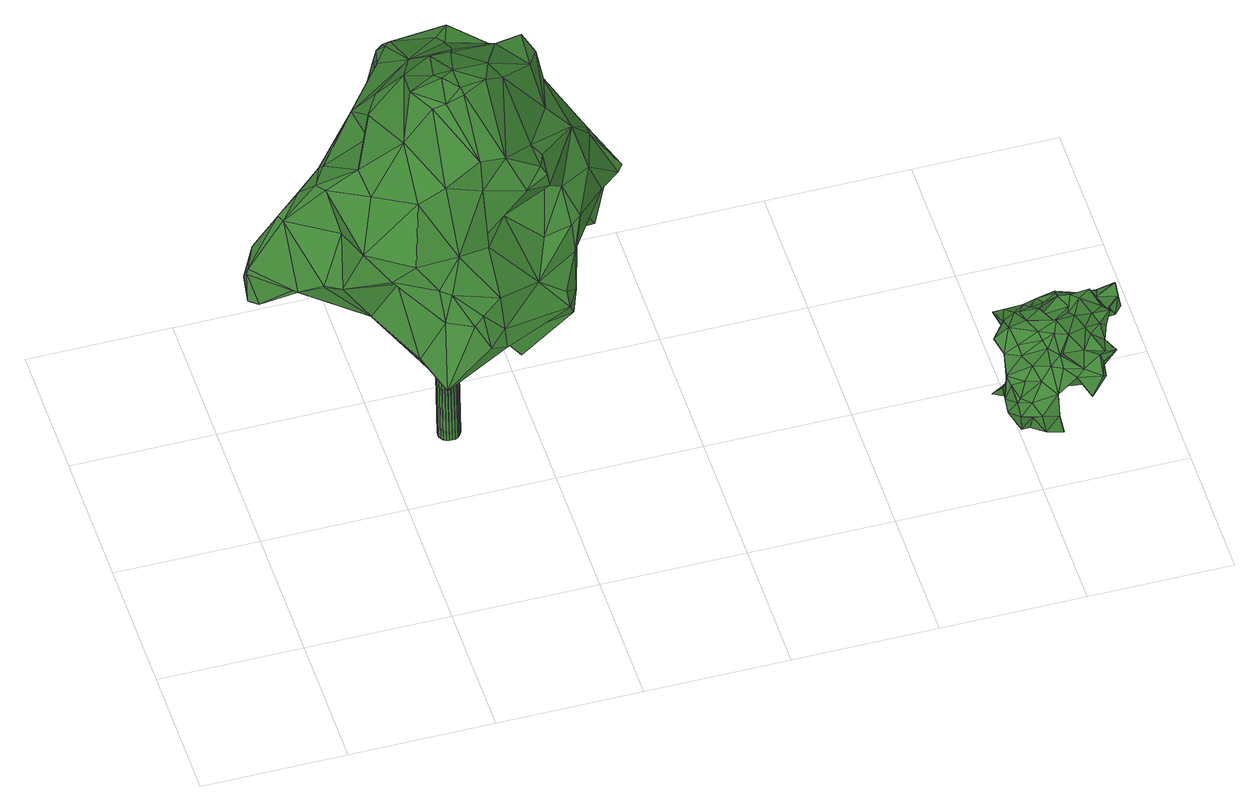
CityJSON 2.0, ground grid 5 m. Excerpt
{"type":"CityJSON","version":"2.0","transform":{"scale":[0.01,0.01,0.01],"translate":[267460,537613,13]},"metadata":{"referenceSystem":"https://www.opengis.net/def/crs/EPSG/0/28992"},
"CityObjects":{
"tree1":{"type":"SolitaryVegetationObject","attributes":{"gtid":171,"crown_width_m":11.39,"crown_median_z":23.87,"crown_r50_m":0.405,"crown_porosity":0.885,"trunk_H_m":10.7,"trunk_DBH_m":0.763,"trunk_radius_m":0.382,"trunk_base_height_m":13.17,"original_gtid":"171"},"geometry":[{"type":"Solid","lod":"3","boundaries":[[[[0,1,2]],[[3,4,5]],[[6,7,8]],[[8,7,9]],[[10,11,12]],[[13,14,15]],[[16,17,18]],[[19,20,21]],[[22,23,24]],[[25,26,27]],[[28,29,30]],[[11,31,32]],[[11,32,12]],[[33,34,35]],[[36,37,38]],[[39,40,10]],[[41,42,43]],[[44,36,38]],[[44,45,36]],[[10,40,37]],[[46,47,48]],[[49,50,2]],[[51,52,47]],[[30,53,28]],[[49,1,54]],[[55,56,57]],[[2,48,58]],[[59,60,61]],[[62,55,57]],[[63,64,26]],[[63,26,65]],[[61,57,66]],[[67,5,68]],[[69,50,49]],[[70,71,72]],[[70,73,71]],[[22,74,53]],[[75,76,77]],[[78,79,80]],[[67,3,5]],[[21,42,41]],[[58,48,81]],[[82,83,84]],[[54,38,40]],[[85,86,87]],[[88,89,80]],[[90,91,72]],[[92,93,82]],[[54,40,49]],[[94,95,96]],[[97,44,1]],[[43,7,41]],[[98,41,7]],[[14,13,99]],[[81,47,52]],[[17,100,101]],[[102,103,104]],[[57,105,66]],[[106,107,108]],[[109,110,111]],[[72,112,70]],[[28,53,73]],[[112,28,73]],[[11,113,114]],[[115,116,117]],[[107,117,116]],[[20,118,42]],[[119,120,121]],[[36,113,37]],[[122,64,123]],[[122,59,64]],[[53,74,73]],[[49,2,1]],[[44,54,1]],[[51,47,83]],[[83,47,46]],[[46,48,2]],[[124,125,94]],[[126,127,128]],[[38,54,44]],[[129,130,131]],[[132,133,134]],[[135,133,132]],[[106,136,115]],[[25,137,131]],[[34,73,74]],[[75,15,76]],[[36,114,113]],[[138,15,75]],[[138,13,15]],[[63,65,139]],[[63,139,52]],[[140,141,142]],[[83,93,51]],[[114,36,45]],[[103,102,143]],[[12,39,10]],[[144,0,2]],[[58,144,2]],[[140,142,145]],[[146,145,142]],[[49,40,69]],[[39,69,40]],[[38,37,40]],[[18,17,147]],[[101,147,17]],[[119,148,122]],[[47,81,48]],[[149,2,150]],[[151,122,152]],[[95,58,96]],[[146,153,154]],[[155,59,61]],[[20,42,21]],[[156,104,157]],[[83,46,84]],[[112,73,70]],[[158,79,159]],[[160,114,45]],[[161,162,29]],[[163,125,124]],[[138,164,13]],[[165,164,138]],[[166,167,168]],[[166,169,167]],[[170,171,172]],[[39,12,172]],[[67,173,3]],[[9,7,174]],[[86,175,176]],[[5,4,167]],[[64,59,177]],[[82,178,179]],[[19,179,178]],[[145,180,67]],[[61,66,155]],[[3,181,4]],[[182,183,184]],[[155,177,59]],[[97,1,185]],[[90,72,111]],[[62,57,186]],[[68,187,141]],[[105,155,66]],[[145,68,140]],[[3,173,181]],[[17,188,100]],[[22,189,23]],[[190,143,191]],[[103,143,130]],[[190,130,143]],[[186,55,62]],[[132,15,14]],[[116,78,192]],[[193,187,194]],[[78,80,192]],[[89,192,80]],[[43,174,7]],[[105,27,155]],[[195,142,141]],[[177,155,196]],[[156,102,104]],[[171,19,197]],[[198,6,8]],[[141,187,199]],[[101,200,201]],[[11,10,113]],[[10,37,113]],[[202,97,185]],[[187,136,199]],[[53,30,22]],[[129,131,137]],[[170,19,171]],[[34,74,24]],[[22,24,74]],[[160,97,99]],[[180,145,16]],[[31,147,201]],[[31,11,147]],[[101,201,147]],[[57,120,186]],[[119,186,120]],[[45,97,160]],[[41,98,21]],[[27,105,25]],[[23,189,203]],[[204,175,205]],[[206,205,175]],[[181,75,4]],[[147,207,18]],[[204,193,194]],[[130,190,131]],[[163,131,190]],[[65,163,124]],[[187,193,136]],[[155,27,196]],[[161,208,202]],[[209,94,96]],[[45,44,97]],[[6,210,7]],[[167,77,168]],[[167,4,77]],[[168,77,134]],[[29,208,161]],[[95,144,58]],[[16,145,17]],[[87,86,109]],[[211,121,57]],[[120,57,121]],[[140,68,141]],[[153,146,142]],[[52,96,81]],[[181,173,165]],[[209,96,52]],[[209,52,94]],[[77,4,75]],[[212,179,182]],[[107,8,9]],[[109,156,157]],[[109,35,156]],[[134,176,166]],[[134,166,168]],[[71,33,72]],[[186,151,88]],[[61,211,57]],[[14,99,213]],[[198,8,107]],[[63,92,123]],[[63,123,64]],[[169,214,167]],[[5,167,214]],[[130,129,103]],[[118,43,42]],[[183,6,215]],[[145,67,68]],[[79,55,80]],[[204,205,193]],[[205,115,193]],[[82,179,212]],[[28,91,29]],[[191,203,190]],[[32,31,200]],[[68,214,187]],[[194,187,214]],[[86,110,109]],[[72,91,112]],[[198,107,192]],[[189,216,94]],[[67,180,173]],[[173,180,165]],[[85,217,78]],[[27,26,64]],[[87,217,85]],[[86,176,110]],[[189,94,125]],[[88,80,55]],[[1,0,185]],[[24,35,34]],[[86,206,175]],[[85,206,86]],[[59,148,60]],[[211,60,148]],[[32,200,20]],[[157,218,109]],[[87,109,218]],[[219,50,69]],[[60,211,61]],[[104,218,157]],[[129,220,103]],[[88,55,186]],[[174,195,9]],[[81,96,58]],[[210,182,179]],[[27,177,196]],[[27,64,177]],[[107,106,117]],[[115,117,106]],[[188,145,146]],[[22,216,189]],[[107,195,108]],[[221,151,215]],[[222,151,221]],[[103,218,104]],[[134,110,176]],[[134,111,110]],[[112,91,28]],[[82,212,92]],[[90,134,91]],[[90,111,134]],[[73,34,33]],[[73,33,71]],[[198,215,6]],[[6,183,210]],[[2,149,46]],[[84,46,149]],[[122,92,184]],[[152,122,184]],[[111,72,33]],[[98,7,210]],[[217,159,223]],[[57,137,105]],[[25,105,137]],[[175,204,166]],[[118,174,43]],[[118,153,174]],[[208,14,213]],[[219,150,50]],[[198,221,215]],[[94,216,144]],[[2,50,150]],[[153,142,195]],[[29,162,30]],[[156,23,143]],[[150,84,149]],[[56,220,224]],[[205,116,115]],[[69,39,219]],[[99,164,160]],[[13,164,99]],[[156,143,102]],[[116,85,78]],[[222,192,89]],[[225,135,132]],[[137,224,220]],[[137,220,129]],[[122,123,92]],[[94,144,95]],[[18,207,16]],[[9,195,107]],[[135,91,133]],[[197,84,150]],[[178,84,197]],[[164,180,16]],[[125,203,189]],[[191,143,23]],[[16,207,164]],[[111,35,109]],[[33,35,111]],[[192,222,221]],[[192,221,198]],[[188,17,145]],[[226,30,162]],[[201,200,31]],[[165,75,181]],[[51,93,52]],[[63,52,93]],[[165,138,75]],[[87,126,217]],[[166,214,169]],[[218,126,87]],[[118,20,154]],[[160,207,114]],[[24,23,35]],[[210,227,98]],[[179,227,210]],[[21,227,19]],[[98,227,21]],[[63,93,92]],[[144,228,229]],[[216,228,144]],[[78,223,79]],[[217,223,78]],[[194,214,204]],[[166,204,214]],[[206,116,205]],[[171,219,172]],[[39,172,219]],[[171,197,219]],[[197,150,219]],[[179,19,227]],[[107,116,192]],[[85,116,206]],[[114,207,11]],[[147,11,207]],[[79,223,159]],[[20,200,101]],[[119,122,151]],[[25,230,26]],[[131,230,25]],[[163,190,203]],[[141,199,195]],[[119,151,186]],[[176,175,166]],[[126,218,103]],[[151,89,88]],[[5,214,68]],[[151,222,89]],[[178,82,84]],[[178,197,19]],[[126,128,217]],[[161,229,162]],[[226,162,229]],[[148,119,121]],[[108,195,199]],[[125,163,203]],[[127,158,128]],[[226,22,30]],[[226,231,22]],[[94,139,124]],[[97,202,213]],[[148,121,211]],[[174,153,195]],[[226,228,231]],[[229,228,226]],[[208,29,225]],[[208,225,14]],[[134,133,91]],[[231,228,22]],[[26,230,65]],[[94,52,139]],[[127,56,55]],[[83,82,93]],[[92,212,184]],[[124,139,65]],[[183,182,210]],[[101,154,20]],[[100,154,101]],[[118,154,153]],[[146,154,188]],[[100,188,154]],[[224,57,56]],[[127,220,56]],[[126,220,127]],[[202,208,213]],[[144,185,0]],[[144,232,185]],[[232,202,185]],[[216,22,228]],[[137,57,224]],[[97,213,99]],[[122,148,59]],[[132,76,15]],[[77,76,134]],[[132,134,76]],[[14,225,132]],[[191,23,203]],[[165,180,164]],[[225,29,135]],[[29,91,135]],[[164,207,160]],[[152,184,215]],[[183,215,184]],[[212,182,184]],[[151,152,215]],[[172,233,170]],[[158,55,79]],[[202,234,161]],[[20,233,32]],[[229,234,144]],[[161,234,229]],[[126,103,220]],[[19,233,20]],[[170,233,19]],[[127,55,158]],[[32,233,12]],[[172,12,233]],[[156,35,23]],[[108,199,136]],[[108,136,106]],[[115,136,193]],[[163,230,131]],[[65,230,163]],[[144,234,232]],[[128,159,217]],[[128,158,159]],[[232,234,202]],[[235,236,237]],[[235,237,238]],[[238,237,239]],[[238,239,240]],[[237,236,241]],[[237,241,239]],[[239,241,242]],[[239,242,240]],[[241,236,243]],[[241,243,242]],[[242,243,244]],[[242,244,240]],[[243,236,245]],[[243,245,244]],[[244,245,246]],[[244,246,240]],[[245,236,247]],[[245,247,246]],[[246,247,248]],[[246,248,240]],[[247,236,249]],[[247,249,248]],[[248,249,250]],[[248,250,240]],[[249,236,251]],[[249,251,250]],[[250,251,252]],[[250,252,240]],[[251,236,253]],[[251,253,252]],[[252,253,254]],[[252,254,240]],[[253,236,255]],[[253,255,254]],[[254,255,256]],[[254,256,240]],[[255,236,257]],[[255,257,256]],[[256,257,258]],[[256,258,240]],[[257,236,259]],[[257,259,258]],[[258,259,260]],[[258,260,240]],[[259,236,261]],[[259,261,260]],[[260,261,262]],[[260,262,240]],[[261,236,263]],[[261,263,262]],[[262,263,264]],[[262,264,240]],[[263,236,265]],[[263,265,264]],[[264,265,266]],[[264,266,240]],[[265,236,267]],[[265,267,266]],[[266,267,268]],[[266,268,240]],[[267,236,269]],[[267,269,268]],[[268,269,270]],[[268,270,240]],[[269,236,271]],[[269,271,270]],[[270,271,272]],[[270,272,240]],[[271,236,273]],[[271,273,272]],[[272,273,274]],[[272,274,240]],[[273,236,275]],[[273,275,274]],[[274,275,276]],[[274,276,240]],[[275,236,277]],[[275,277,276]],[[276,277,278]],[[276,278,240]],[[277,236,279]],[[277,279,278]],[[278,279,280]],[[278,280,240]],[[279,236,281]],[[279,281,280]],[[280,281,282]],[[280,282,240]],[[281,236,283]],[[281,283,282]],[[282,283,284]],[[282,284,240]],[[283,236,235]],[[283,235,284]],[[284,235,238]],[[284,238,240]]]]}]},
"tree2":{"type":"SolitaryVegetationObject","attributes":{"gtid":623,"crown_width_m":4.83,"crown_median_z":16.48,"crown_r50_m":0.216,"crown_porosity":0.931,"trunk_H_m":3.32,"trunk_DBH_m":0.131,"trunk_radius_m":0.0655,"trunk_base_height_m":13.16,"original_gtid":"625"},"geometry":[{"type":"Solid","lod":"3","boundaries":[[[[285,286,287]],[[288,287,286]],[[289,290,291]],[[292,293,294]],[[295,287,288]],[[286,296,288]],[[297,298,299]],[[300,301,302]],[[303,292,294]],[[292,303,304]],[[305,306,307]],[[308,309,310]],[[311,312,313]],[[312,314,313]],[[315,305,316]],[[317,304,318]],[[319,320,321]],[[296,286,315]],[[322,323,324]],[[325,326,327]],[[328,327,329]],[[330,331,332]],[[330,333,334]],[[317,318,335]],[[336,337,338]],[[339,340,341]],[[342,343,344]],[[345,346,347]],[[346,293,347]],[[348,291,290]],[[349,350,325]],[[351,352,353]],[[354,355,356]],[[357,302,301]],[[305,358,316]],[[305,307,358]],[[346,289,359]],[[360,361,362]],[[318,289,363]],[[364,365,366]],[[296,315,316]],[[367,368,369]],[[370,371,372]],[[373,374,339]],[[366,336,338]],[[366,338,364]],[[375,302,357]],[[308,310,376]],[[377,378,375]],[[379,380,381]],[[379,381,375]],[[325,327,349]],[[328,349,327]],[[372,360,382]],[[364,383,384]],[[329,385,328]],[[304,317,386]],[[387,388,389]],[[322,390,331]],[[307,391,392]],[[393,394,395]],[[383,396,384]],[[397,398,389]],[[293,292,347]],[[388,362,361]],[[399,400,401]],[[399,401,402]],[[372,403,370]],[[382,403,372]],[[390,395,331]],[[404,405,406]],[[384,396,407]],[[369,406,399]],[[369,399,402]],[[408,409,314]],[[380,379,410]],[[411,412,413]],[[371,403,373]],[[370,403,371]],[[353,305,315]],[[288,296,414]],[[331,395,415]],[[331,415,332]],[[416,417,361]],[[368,384,407]],[[368,407,406]],[[418,419,380]],[[332,420,421]],[[422,401,392]],[[404,423,343]],[[330,323,322]],[[390,322,424]],[[287,387,285]],[[412,425,426]],[[413,412,426]],[[427,355,428]],[[355,354,428]],[[424,327,390]],[[429,430,391]],[[346,422,293]],[[416,361,360]],[[329,327,424]],[[363,289,345]],[[412,411,431]],[[322,324,424]],[[339,374,340]],[[360,298,416]],[[320,319,297]],[[308,432,309]],[[308,296,432]],[[421,430,429]],[[433,434,362]],[[367,365,364]],[[403,382,435]],[[342,401,400]],[[429,436,421]],[[423,404,437]],[[417,416,438]],[[423,439,343]],[[334,351,440]],[[286,440,351]],[[343,439,344]],[[334,440,397]],[[337,441,338]],[[383,338,441]],[[296,316,432]],[[372,371,373]],[[442,443,375]],[[381,442,375]],[[302,443,340]],[[354,356,444]],[[306,445,307]],[[343,446,404]],[[447,448,449]],[[450,451,452]],[[390,327,393]],[[453,418,410]],[[380,410,418]],[[368,406,369]],[[396,312,449]],[[346,454,455]],[[440,398,397]],[[384,367,364]],[[304,303,456]],[[304,456,348]],[[319,298,297]],[[315,351,353]],[[448,457,452]],[[453,457,448]],[[297,299,458]],[[286,285,440]],[[315,286,351]],[[404,459,405]],[[301,435,382]],[[292,386,347]],[[358,310,316]],[[309,316,310]],[[309,432,316]],[[402,460,444]],[[356,460,402]],[[442,447,449]],[[307,423,358]],[[403,374,373]],[[341,431,339]],[[323,330,334]],[[297,458,320]],[[411,360,372]],[[450,452,457]],[[408,425,431]],[[344,392,401]],[[344,401,342]],[[420,332,415]],[[341,340,443]],[[341,443,442]],[[318,363,335]],[[396,449,461]],[[453,448,447]],[[453,447,418]],[[379,457,453]],[[454,365,367]],[[378,462,433]],[[463,394,326]],[[394,327,326]],[[418,447,419]],[[353,306,305]],[[422,430,421]],[[391,430,422]],[[384,368,367]],[[339,431,411]],[[429,464,436]],[[429,352,464]],[[383,364,338]],[[352,306,353]],[[376,310,437]],[[375,443,302]],[[383,441,396]],[[363,345,465]],[[395,390,393]],[[325,350,336]],[[314,409,313]],[[446,405,459]],[[347,427,428]],[[466,467,396]],[[352,468,464]],[[288,414,295]],[[417,389,361]],[[388,361,389]],[[377,462,378]],[[387,389,398]],[[373,411,372]],[[427,386,335]],[[347,386,427]],[[469,422,346]],[[469,401,422]],[[436,464,468]],[[420,422,421]],[[287,378,387]],[[388,387,378]],[[350,321,320]],[[454,291,394]],[[348,394,291]],[[340,374,300]],[[444,460,345]],[[311,470,312]],[[471,455,454]],[[324,385,329]],[[324,329,424]],[[448,452,472]],[[473,308,376]],[[285,387,398]],[[463,326,336]],[[336,326,325]],[[427,465,355]],[[448,461,449]],[[322,331,330]],[[409,474,475]],[[469,444,401]],[[469,402,444]],[[436,468,333]],[[295,409,475]],[[423,437,358]],[[340,300,302]],[[289,318,290]],[[376,404,476]],[[341,408,431]],[[341,442,408]],[[337,425,312]],[[392,391,422]],[[342,400,343]],[[446,343,400]],[[420,456,422]],[[426,337,477]],[[426,477,299]],[[357,377,375]],[[381,447,442]],[[348,415,394]],[[447,381,419]],[[294,456,303]],[[403,435,374]],[[300,374,435]],[[410,379,453]],[[380,419,381]],[[354,347,428]],[[360,478,298]],[[298,478,299]],[[312,425,408]],[[335,386,317]],[[360,479,382]],[[378,475,375]],[[378,287,475]],[[295,475,287]],[[411,478,360]],[[335,465,427]],[[319,321,385]],[[350,349,321]],[[406,467,473]],[[407,396,467]],[[407,467,406]],[[473,476,406]],[[346,345,289]],[[358,437,310]],[[394,415,395]],[[466,396,461]],[[375,474,379]],[[475,474,375]],[[369,346,471]],[[369,471,454]],[[450,379,474]],[[472,466,461]],[[472,461,448]],[[478,413,426]],[[478,426,299]],[[423,307,439]],[[313,409,295]],[[421,333,332]],[[436,333,421]],[[298,438,416]],[[330,332,333]],[[292,304,386]],[[472,452,480]],[[466,472,480]],[[466,480,473]],[[473,480,308]],[[307,445,391]],[[429,391,445]],[[382,479,301]],[[362,434,479]],[[433,462,434]],[[481,452,451]],[[411,413,478]],[[422,456,293]],[[466,473,467]],[[394,463,482]],[[454,394,482]],[[366,482,463]],[[454,346,359]],[[473,376,476]],[[339,411,373]],[[291,359,289]],[[399,405,400]],[[446,400,405]],[[425,412,431]],[[298,319,438]],[[385,438,319]],[[324,438,385]],[[300,435,301]],[[483,484,480]],[[334,397,323]],[[406,405,399]],[[434,462,357]],[[357,462,377]],[[336,477,337]],[[301,479,357]],[[434,357,479]],[[362,479,360]],[[394,393,327]],[[463,336,366]],[[454,367,369]],[[465,335,363]],[[388,433,362]],[[345,347,444]],[[450,457,379]],[[440,285,398]],[[465,460,355]],[[312,408,314]],[[345,460,465]],[[480,484,308]],[[308,484,296]],[[414,296,484]],[[454,482,365]],[[366,365,482]],[[458,350,320]],[[299,350,458]],[[347,354,444]],[[307,392,439]],[[299,336,350]],[[376,437,404]],[[312,396,441]],[[312,441,337]],[[402,401,356]],[[401,444,356]],[[293,456,294]],[[328,321,349]],[[414,483,295]],[[313,295,483]],[[313,483,452]],[[469,346,369]],[[469,369,402]],[[378,433,388]],[[323,417,485]],[[323,485,324]],[[337,426,425]],[[356,355,460]],[[313,481,311]],[[481,313,452]],[[483,480,452]],[[415,456,420]],[[415,348,456]],[[409,408,474]],[[408,442,474]],[[417,438,485]],[[324,485,438]],[[404,446,459]],[[312,470,481]],[[344,439,392]],[[304,348,290]],[[304,290,318]],[[417,323,397]],[[483,414,484]],[[397,389,417]],[[406,476,404]],[[474,451,450]],[[336,299,477]],[[474,442,451]],[[449,451,442]],[[312,451,449]],[[312,481,451]],[[291,454,359]],[[333,468,334]],[[334,468,351]],[[352,351,468]],[[346,455,471]],[[481,470,311]],[[429,445,352]],[[306,352,445]],[[328,385,321]],[[486,487,488]],[[486,488,489]],[[489,488,490]],[[489,490,491]],[[488,487,492]],[[488,492,490]],[[490,492,493]],[[490,493,491]],[[492,487,494]],[[492,494,493]],[[493,494,495]],[[493,495,491]],[[494,487,496]],[[494,496,495]],[[495,496,497]],[[495,497,491]],[[496,487,498]],[[496,498,497]],[[497,498,499]],[[497,499,491]],[[498,487,500]],[[498,500,499]],[[499,500,501]],[[499,501,491]],[[500,487,502]],[[500,502,501]],[[501,502,503]],[[501,503,491]],[[502,487,504]],[[502,504,503]],[[503,504,505]],[[503,505,491]],[[504,487,506]],[[504,506,505]],[[505,506,507]],[[505,507,491]],[[506,487,508]],[[506,508,507]],[[507,508,509]],[[507,509,491]],[[508,487,510]],[[508,510,509]],[[509,510,511]],[[509,511,491]],[[510,487,512]],[[510,512,511]],[[511,512,513]],[[511,513,491]],[[512,487,514]],[[512,514,513]],[[513,514,515]],[[513,515,491]],[[514,487,516]],[[514,516,515]],[[515,516,517]],[[515,517,491]],[[516,487,518]],[[516,518,517]],[[517,518,519]],[[517,519,491]],[[518,487,520]],[[518,520,519]],[[519,520,521]],[[519,521,491]],[[520,487,522]],[[520,522,521]],[[521,522,523]],[[521,523,491]],[[522,487,524]],[[522,524,523]],[[523,524,525]],[[523,525,491]],[[524,487,526]],[[524,526,525]],[[525,526,527]],[[525,527,491]],[[526,487,528]],[[526,528,527]],[[527,528,529]],[[527,529,491]],[[528,487,530]],[[528,530,529]],[[529,530,531]],[[529,531,491]],[[530,487,532]],[[530,532,531]],[[531,532,533]],[[531,533,491]],[[532,487,534]],[[532,534,533]],[[533,534,535]],[[533,535,491]],[[534,487,486]],[[534,486,535]],[[535,486,489]],[[535,489,491]]]]}]}
},
"vertices":[
[500,871,1594],[574,803,1729],[646,987,1597],[680,155,1064],[523,128,938],[741,178,1030],[1167,880,983],[1238,732,1128],[1207,755,894],[1159,712,1003],[802,638,1807],[809,429,1647],[875,685,1748],[478,333,1325],[331,439,1320],[407,370,1239],[737,379,1298],[823,499,1302],[736,411,1321],[1076,901,1467],[1097,651,1485],[1179,756,1354],[180,912,1061],[202,933,948],[166,917,938],[712,1222,757],[783,1265,856],[801,1392,736],[26,730,1055],[141,716,1260],[131,745,1257],[926,428,1572],[922,527,1575],[80,779,924],[92,841,935],[254,850,923],[649,570,1806],[710,615,1819],[664,672,1821],[835,726,1787],[709,701,1817],[1290,730,1171],[1181,732,1347],[1273,712,1159],[552,653,1808],[605,576,1789],[644,1191,1477],[623,1212,1448],[623,1177,1474],[673,840,1752],[758,870,1727],[746,1278,1370],[726,1265,1316],[56,786,1096],[643,697,1813],[818,1024,783],[754,1159,767],[811,1199,691],[576,1113,1473],[1026,1385,713],[1036,1337,678],[1004,1360,617],[831,1053,772],[844,1240,1087],[939,1348,915],[668,1253,1016],[816,1399,684],[740,204,1089],[991,300,1022],[743,842,1750],[18,708,930],[28,715,915],[50,686,927],[27,782,969],[65,829,968],[548,234,1144],[446,438,1150],[468,255,979],[793,826,1064],[911,962,962],[910,958,960],[600,1203,1437],[978,1182,1301],[797,1260,1413],[827,1169,1523],[644,735,948],[527,709,898],[541,922,842],[836,1022,788],[920,957,953],[181,605,1057],[152,589,1050],[1072,1191,1153],[859,1212,1210],[508,1122,1215],[570,1121,1409],[583,1180,1418],[517,607,1625],[1200,789,1228],[518,448,1496],[973,544,1360],[955,421,1482],[370,1037,739],[408,1051,743],[398,1020,740],[791,1383,700],[990,490,1019],[1044,645,1002],[1025,489,1000],[392,857,786],[444,733,899],[311,712,959],[22,730,1030],[715,587,1812],[720,422,1660],[776,531,894],[779,691,1009],[816,588,1082],[1141,604,1330],[999,1067,795],[902,1133,774],[921,1177,773],[1021,1275,937],[1012,1282,945],[543,1183,1080],[508,1157,1063],[578,1069,875],[755,1146,784],[663,1154,1011],[489,1187,786],[470,1188,802],[503,1208,800],[269,470,1147],[224,526,1114],[368,476,985],[224,529,1118],[862,439,1010],[712,1221,752],[539,277,1254],[661,1128,1178],[984,325,1071],[1032,376,1017],[1048,443,1123],[370,1039,744],[444,964,1436],[894,338,1130],[1048,483,1206],[869,390,1514],[987,1200,785],[777,1119,1530],[795,1079,1541],[987,1035,831],[1038,1066,1057],[1083,503,1221],[1030,537,1337],[862,1455,705],[379,896,773],[422,917,763],[812,1170,1014],[758,1134,1062],[605,428,1564],[255,729,1380],[211,780,1309],[506,1181,989],[628,352,1313],[576,258,1240],[570,415,951],[518,192,929],[468,313,932],[607,389,991],[1038,862,1643],[1007,922,1672],[997,784,1674],[668,208,1165],[1202,659,1154],[634,588,821],[559,581,913],[929,1415,793],[961,1001,1388],[1021,1045,1274],[739,250,1188],[634,189,1146],[1073,1063,1162],[1166,963,1019],[1077,1130,1140],[462,827,1552],[859,1046,774],[1004,315,979],[953,476,1186],[384,987,1119],[487,1145,922],[412,965,902],[1006,764,1008],[841,335,828],[830,319,826],[1065,484,1099],[845,1427,731],[936,1003,1560],[1167,786,912],[1045,437,1000],[948,485,1562],[944,415,1543],[382,671,1473],[449,1035,1027],[716,525,850],[738,543,835],[677,641,750],[725,411,1533],[276,686,1394],[557,1089,1238],[1119,890,1135],[985,1303,699],[1056,1096,1221],[398,581,1433],[766,324,911],[1154,993,960],[374,994,1196],[625,973,965],[532,933,829],[910,889,1692],[564,1155,827],[1052,905,977],[958,948,954],[715,1086,1089],[727,1200,751],[308,616,1252],[234,799,1285],[1049,820,1297],[342,914,1218],[290,815,1366],[557,1166,855],[324,848,1212],[454,807,1467],[1026,711,1534],[303,806,1381],[763,795,18],[725,795,17],[762,805,18],[743,794,1087],[742,804,1087],[705,794,1087],[758,814,18],[738,814,1087],[752,822,17],[732,821,1087],[744,828,17],[724,828,1087],[735,832,17],[715,831,1087],[725,833,17],[705,833,1087],[715,832,17],[695,831,1087],[706,828,17],[686,828,1086],[698,822,16],[678,821,1086],[692,814,16],[672,814,1086],[688,805,16],[668,804,1086],[687,795,16],[667,794,1086],[688,785,16],[668,785,1086],[692,776,16],[672,775,1086],[698,768,16],[678,767,1086],[706,762,17],[686,761,1086],[715,758,17],[695,758,1086],[725,757,17],[705,756,1087],[735,758,17],[715,758,1087],[744,762,17],[724,761,1087],[752,768,17],[732,768,1087],[758,776,18],[738,776,1087],[762,785,18],[742,785,1087],
[2495,273,423],[2483,335,447],[2448,272,397],[2432,333,411],[2838,397,370],[2840,396,370],[2790,359,379],[2856,472,389],[2821,471,388],[2876,453,422],[2457,276,378],[2483,399,411],[2689,72,325],[2646,105,395],[2671,125,333],[2452,85,229],[2444,61,312],[2422,138,264],[2877,452,422],[2878,420,391],[2568,460,405],[2581,421,428],[2619,479,398],[2488,446,349],[2472,484,371],[2507,474,322],[2555,303,396],[2574,264,314],[2488,279,381],[2540,243,388],[2524,404,435],[2508,482,377],[2888,423,340],[2860,394,336],[2730,84,397],[2743,102,375],[2744,134,409],[2718,254,457],[2655,231,468],[2698,202,411],[2779,199,378],[2769,229,381],[2777,235,403],[2799,173,410],[2763,177,411],[2699,314,461],[2760,322,443],[2736,384,462],[2686,341,451],[2634,306,467],[2840,420,305],[2729,193,322],[2643,220,303],[2692,247,290],[2519,121,250],[2490,115,234],[2479,153,296],[2689,532,331],[2638,540,321],[2679,534,338],[2816,458,312],[2769,416,378],[2817,460,312],[2826,371,397],[2800,173,409],[2732,146,355],[2548,348,447],[2602,391,444],[2539,404,436],[2840,505,289],[2810,474,275],[2784,478,299],[2442,96,344],[2565,481,356],[2788,361,378],[2573,77,364],[2571,146,427],[2533,126,389],[2839,420,306],[2714,274,280],[2712,305,304],[2706,248,348],[2720,354,281],[2694,372,292],[2714,414,320],[2579,29,234],[2580,30,233],[2568,40,303],[2575,62,249],[2481,83,231],[2422,171,293],[2539,441,299],[2439,161,363],[2432,191,379],[2439,255,261],[2408,269,223],[2440,254,259],[2508,30,327],[2679,309,281],[2689,339,280],[2737,147,430],[2887,425,340],[2498,241,402],[2519,185,406],[2582,227,426],[2771,269,445],[2680,472,413],[2685,492,401],[2797,283,418],[2794,296,408],[2816,306,460],[2598,321,299],[2614,259,456],[2575,258,436],[2710,463,326],[2688,531,330],[2727,499,341],[2753,476,303],[2519,25,257],[2590,506,297],[2669,471,334],[2636,436,295],[2649,394,312],[2530,188,340],[2476,219,361],[2409,271,224],[2575,102,277],[2590,153,290],[2571,137,314],[2450,360,378],[2804,356,431],[2607,132,420],[2607,166,447],[2446,262,209],[2446,261,210],[2779,418,456],[2713,408,461],[2753,464,401],[2609,514,338],[2733,243,436],[2596,196,296],[2638,177,359],[2826,446,291],[2841,504,288],[2679,438,432],[2681,439,432],[2553,152,277],[2473,484,373],[2487,159,368],[2455,103,354],[2484,64,295],[2700,381,435],[2571,481,327],[2676,124,406],[2619,513,341],[2569,289,448],[2658,267,311],[2484,233,275],[2453,149,280],[2784,477,301],[2635,448,406],[2654,529,324],[2472,256,237],[2490,315,238],[2509,292,258],[2474,267,268],[2528,296,290],[2502,326,300],[2451,294,223],[2770,341,340],[2731,337,352],[2806,429,399],[2474,288,255],[2689,73,324],[2619,511,340],[2784,476,299],[2528,298,288],[2439,161,365],[2768,230,381],[2611,399,403],[2824,445,292],[2529,331,315],[2575,392,330],[2638,343,424],[2732,467,326],[2530,330,316],[2714,414,322],[2503,327,299],[2557,420,316],[2482,234,276],[2446,214,353],[2572,480,327],[2685,189,349],[2585,109,363],[2490,92,335],[2518,367,374],[2528,330,316],[2717,308,370],[2480,333,363],[2490,392,387],[2624,198,420],[2632,295,16],[2625,295,16],[2631,297,16],[2625,288,348],[2625,290,348],[2618,288,348],[2631,298,16],[2624,291,348],[2630,300,16],[2623,293,348],[2628,301,16],[2622,294,348],[2627,301,16],[2620,294,348],[2625,302,16],[2618,295,348],[2623,301,16],[2617,294,348],[2622,301,16],[2615,294,348],[2620,300,16],[2614,293,348],[2619,298,16],[2613,291,348],[2619,297,16],[2612,290,348],[2618,295,16],[2612,288,348],[2619,293,16],[2612,286,348],[2619,292,16],[2613,285,348],[2620,290,16],[2614,283,348],[2622,289,16],[2615,282,348],[2623,289,16],[2617,282,348],[2625,289,16],[2618,281,348],[2627,289,16],[2620,282,348],[2628,289,16],[2622,282,348],[2630,290,16],[2623,283,348],[2631,292,16],[2624,285,348],[2631,293,16],[2625,286,348]
]}
